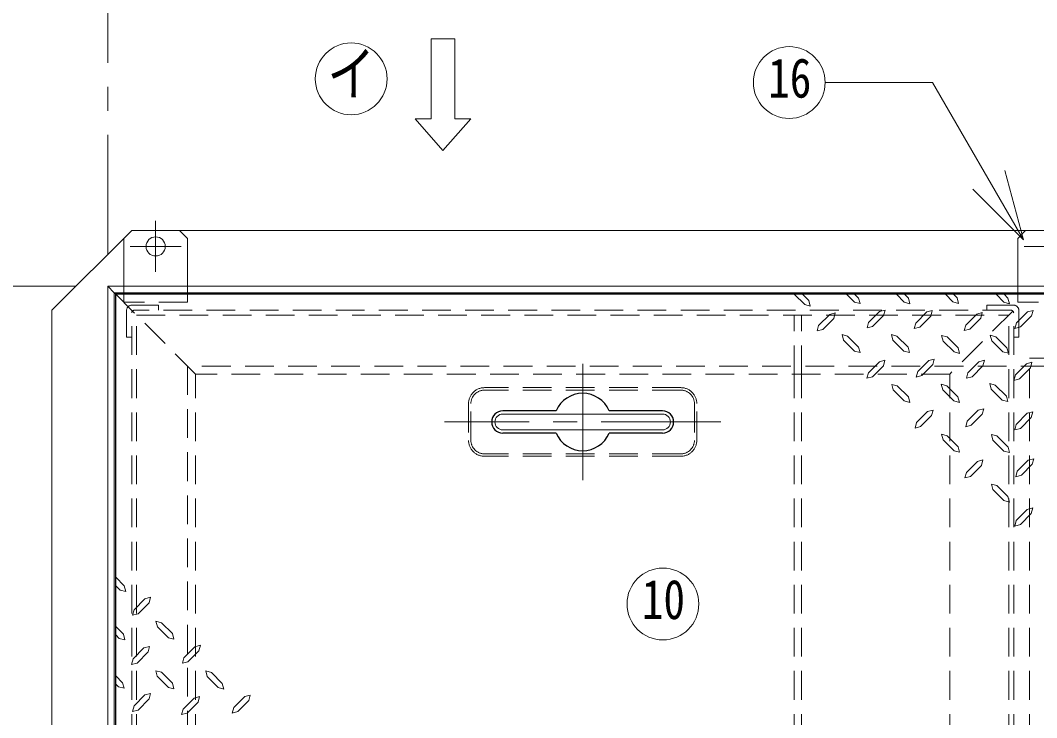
# Model space of a CAD drawing. Units: millimetres at full size, sheet at 1:15; details may follow other scales. Extents: x -3184 to 2891, y -2037 to 2178.
# Drawn here: x -2366 to -1730, y 1283 to 1720 of the extents above; entities that cross this region are included whole.
import ezdxf
from ezdxf.enums import TextEntityAlignment as Align

# ---------------------------------------------------------------- set-up
doc = ezdxf.new("R2010")
doc.units = ezdxf.units.MM
doc.header["$LTSCALE"] = 15
doc.linetypes.add('CHAIN1', pattern=[8, 5, -1, 1, -1])
doc.linetypes.add('DASHED1', pattern=[1.8, 1.2, -0.6])
doc.layers.add('0-0', color=4, linetype='Continuous', lineweight=9)
doc.styles.add('ＭＳ ゴシック', font='')
doc.styles.get('ＭＳ ゴシック').set_extended_font_data('MS Gothic')

msp = doc.modelspace()

# ---------------------------------------------------------------- linework, layer by layer
at = {"layer": '0-0', "linetype": 'CHAIN1'}
for p, q in [((-2311.7, 1572.87), (-2311.7, 1852.87)), ((-2281.7, 1593.87), (-2281.7, 1561.87)), ((-2297.7, 1577.87), (-2265.7, 1577.87)), ((-1737.7, 1577.87), (-1705.7, 1577.87)), ((-2331.7, 1552.87), (-2771.7, 1552.87)), ((-2014.2, 1504.37), (-2014.2, 1431.37)), ((-1927.7, 1467.87), (-2100.7, 1467.87))]:
    msp.add_line(p, q, dxfattribs=at)
at = {"layer": '0-0', "color": 7, "lineweight": 18}
for p, q in [((-2094.2, 1707.87), (-2109.2, 1707.87)), ((-2109.2, 1657.87), (-2109.2, 1707.87)), ((-2094.2, 1657.87), (-2094.2, 1707.87)), ((-1862.29, 1680.56), (-1795.01, 1680.56)), ((-1738.06, 1581.92), (-1795.01, 1680.56)), ((-2101.7, 1637.87), (-2119.2, 1657.87)), ((-2109.2, 1657.87), (-2119.2, 1657.87)), ((-2101.7, 1637.87), (-2084.2, 1657.87)), ((-2084.2, 1657.87), (-2094.2, 1657.87)), ((-1738.06, 1581.92), (-1749.71, 1625.39)), ((-1738.06, 1581.92), (-1769.88, 1613.74)), ((-2307.7, 1548.87), (-2311.7, 1552.87)), ((-1131.7, 1552.87), (-2311.7, 1552.87)), ((-2311.7, 1552.87), (-2311.7, 1212.87)), ((-1135.7, 1548.87), (-2307.7, 1548.87)), ((-2307.7, 1548.87), (-2307.7, 1212.87)), ((-1964.2, 1472.87), (-2064.2, 1472.87)), ((-1964.2, 1462.87), (-2064.2, 1462.87))]:
    msp.add_line(p, q, dxfattribs=at)
at = {"layer": '0-0'}
for p, q in [((-2296.7, 1587.87), (-2346.7, 1537.87)), ((-2296.7, 1587.87), (-1146.7, 1587.87)), ((-2261.7, 1582.87), (-2266.7, 1587.87)), ((-1736.7, 1587.87), (-1741.7, 1582.87)), ((-2301.7, 1582.87), (-2301.7, 1552.87)), ((-2261.7, 1582.87), (-2261.7, 1552.87)), ((-1741.7, 1582.87), (-1741.7, 1552.87)), ((-2307.7, 1548.87), (-2306.7, 1547.87)), ((-1881.71, 1547.87), (-1875.1, 1541.42)), ((-1848.85, 1547.87), (-1843.93, 1542.95)), ((-1817.68, 1547.87), (-1812.76, 1542.95)), ((-1786.87, 1547.87), (-1782.24, 1543.06)), ((-1781.91, 1547.87), (-1779.62, 1545.57)), ((-1755.23, 1547.87), (-1750.3, 1542.95)), ((-1750.19, 1547.87), (-1747.79, 1545.46)), ((-2346.7, 1537.87), (-2346.7, 1212.87)), ((-1866.46, 1528.29), (-1859.46, 1535.29)), ((-1859.46, 1535.29), (-1856.07, 1536.17)), ((-1856.07, 1536.17), (-1856.94, 1532.67)), ((-1835.18, 1530.15), (-1828.29, 1537.15)), ((-1832.55, 1527.64), (-1825.77, 1534.53)), ((-1828.29, 1537.15), (-1824.79, 1538.03)), ((-1824.79, 1538.03), (-1825.77, 1534.53)), ((-1805.54, 1529.82), (-1798.65, 1536.82)), ((-1798.65, 1536.82), (-1795.26, 1537.7)), ((-1795.26, 1537.7), (-1796.13, 1534.2)), ((-1774.26, 1528.51), (-1767.26, 1535.51)), ((-1742.43, 1529.93), (-1735.54, 1536.93)), ((-1866.46, 1528.29), (-1867.33, 1524.9)), ((-1863.83, 1525.78), (-1856.94, 1532.67)), ((-1835.18, 1530.15), (-1836.05, 1526.76)), ((-1805.54, 1529.82), (-1806.52, 1526.43)), ((-1803.02, 1527.31), (-1796.13, 1534.2)), ((-1774.26, 1528.51), (-1775.13, 1525.12)), ((-1771.63, 1525.99), (-1764.74, 1532.89)), ((-1742.43, 1529.93), (-1743.41, 1526.54)), ((-1739.91, 1527.42), (-1733.02, 1534.31)), ((-1863.83, 1525.78), (-1867.33, 1524.9)), ((-1848.3, 1521.73), (-1851.69, 1522.6)), ((-1850.82, 1519.1), (-1851.69, 1522.6)), ((-1848.3, 1521.73), (-1841.41, 1514.73)), ((-1832.55, 1527.64), (-1836.05, 1526.76)), ((-1817.35, 1521.73), (-1820.74, 1522.71)), ((-1819.87, 1519.21), (-1820.74, 1522.71)), ((-1817.35, 1521.73), (-1810.35, 1514.84)), ((-1803.02, 1527.31), (-1806.52, 1526.43)), ((-1788.37, 1518.56), (-1789.35, 1522.06)), ((-1785.85, 1521.18), (-1789.35, 1522.06)), ((-1771.63, 1525.99), (-1775.13, 1525.12)), ((-1755.33, 1521.29), (-1758.83, 1522.28)), ((-1757.85, 1518.78), (-1758.83, 1522.28)), ((-1739.91, 1527.42), (-1743.41, 1526.54)), ((-1850.82, 1519.1), (-1843.93, 1512.21)), ((-1819.87, 1519.21), (-1812.98, 1512.32)), ((-1788.37, 1518.56), (-1781.58, 1511.78)), ((-1785.85, 1521.18), (-1778.96, 1514.29)), ((-1757.85, 1518.78), (-1750.96, 1511.89)), ((-1755.33, 1521.29), (-1748.44, 1514.4)), ((-1835.18, 1498.65), (-1828.29, 1505.65)), ((-1832.66, 1496.14), (-1825.77, 1503.03)), ((-1801.82, 1496.9), (-1794.93, 1503.79)), ((-1794.05, 1507.29), (-1794.93, 1503.79)), ((-1772.83, 1498.65), (-1765.94, 1505.65)), ((-1770.21, 1496.14), (-1763.43, 1503.03)), ((-1743.08, 1497.45), (-1736.19, 1504.34)), ((-1736.19, 1504.34), (-1732.8, 1505.32)), ((-1732.8, 1505.32), (-1733.68, 1501.82)), ((-1835.18, 1498.65), (-1836.16, 1495.26)), ((-1804.33, 1499.42), (-1805.32, 1495.92)), ((-1801.82, 1496.9), (-1805.32, 1495.92)), ((-1772.83, 1498.65), (-1773.71, 1495.26)), ((-1743.08, 1497.45), (-1744.07, 1493.95)), ((-1740.57, 1494.93), (-1733.68, 1501.82)), ((-1832.66, 1496.14), (-1836.16, 1495.26)), ((-1819.65, 1487.93), (-1820.52, 1491.43)), ((-1817.13, 1490.45), (-1820.52, 1491.43)), ((-1817.13, 1490.45), (-1810.13, 1483.56)), ((-1788.58, 1488.04), (-1789.57, 1491.54)), ((-1786.07, 1490.56), (-1789.57, 1491.54)), ((-1786.07, 1490.56), (-1779.18, 1483.67)), ((-1770.21, 1496.14), (-1773.71, 1495.26)), ((-1758.29, 1488.48), (-1759.16, 1491.98)), ((-1755.77, 1490.99), (-1759.16, 1491.98)), ((-1755.77, 1490.99), (-1748.77, 1484.1)), ((-1740.57, 1494.93), (-1744.07, 1493.95)), ((-1819.65, 1487.93), (-1812.76, 1481.04)), ((-1788.58, 1488.04), (-1781.69, 1481.15)), ((-1758.29, 1488.48), (-1751.4, 1481.59)), ((-1804.99, 1467.48), (-1798.1, 1474.37)), ((-1802.48, 1464.96), (-1795.58, 1471.85)), ((-1798.1, 1474.37), (-1794.71, 1475.35)), ((-1794.71, 1475.35), (-1795.58, 1471.85)), ((-1773.27, 1468.35), (-1766.38, 1475.24)), ((-1770.76, 1465.84), (-1763.87, 1472.73)), ((-1766.38, 1475.24), (-1762.88, 1476.12)), ((-1762.88, 1476.12), (-1763.87, 1472.73)), ((-1742.65, 1466.39), (-1735.76, 1473.39)), ((-1740.02, 1463.87), (-1733.24, 1470.76)), ((-1804.99, 1467.48), (-1805.98, 1463.98)), ((-1802.48, 1464.96), (-1805.98, 1463.98)), ((-1773.27, 1468.35), (-1774.26, 1464.85)), ((-1770.76, 1465.84), (-1774.26, 1464.85)), ((-1742.65, 1466.39), (-1743.52, 1462.99)), ((-1785.85, 1459.28), (-1789.35, 1460.26)), ((-1788.37, 1456.76), (-1789.35, 1460.26)), ((-1785.85, 1459.28), (-1778.96, 1452.39)), ((-1757.19, 1456.54), (-1758.07, 1460.04)), ((-1754.68, 1459.17), (-1758.07, 1460.04)), ((-1754.68, 1459.17), (-1747.68, 1452.17)), ((-1740.02, 1463.87), (-1743.52, 1462.99)), ((-1788.37, 1456.76), (-1781.58, 1449.87)), ((-1757.19, 1456.54), (-1750.3, 1449.65)), ((-1773.82, 1436.31), (-1766.93, 1443.2)), ((-1771.3, 1433.79), (-1764.41, 1440.68)), ((-1766.93, 1443.2), (-1763.43, 1444.07)), ((-1763.43, 1444.07), (-1764.41, 1440.68)), ((-1741.99, 1436.96), (-1735.1, 1443.96)), ((-1739.37, 1434.45), (-1732.58, 1441.34)), ((-1735.1, 1443.96), (-1731.6, 1444.84)), ((-1731.6, 1444.84), (-1732.58, 1441.34)), ((-1773.82, 1436.31), (-1774.8, 1432.81)), ((-1771.3, 1433.79), (-1774.8, 1432.81)), ((-1741.99, 1436.96), (-1742.87, 1433.57)), ((-1739.37, 1434.45), (-1742.87, 1433.57)), ((-1757.19, 1425.48), (-1758.18, 1428.98)), ((-1754.68, 1428.1), (-1758.18, 1428.98)), ((-1754.68, 1428.1), (-1747.79, 1421.21)), ((-1757.19, 1425.48), (-1750.3, 1418.7)), ((-1742.65, 1406.12), (-1735.76, 1413.01)), ((-1740.02, 1403.6), (-1733.24, 1410.49)), ((-1742.65, 1406.12), (-1743.52, 1402.62)), ((-1740.02, 1403.6), (-1743.52, 1402.62)), ((-2301.4, 1365.12), (-2306.7, 1370.64)), ((-2303.91, 1362.49), (-2306.7, 1365.28)), ((-2301.4, 1365.12), (-2300.41, 1361.62)), ((-2303.91, 1362.49), (-2300.41, 1361.62)), ((-2288.38, 1357.14), (-2295.16, 1350.24)), ((-2288.38, 1357.14), (-2284.88, 1358.12)), ((-2285.76, 1354.62), (-2284.88, 1358.12)), ((-2296.15, 1346.74), (-2295.16, 1350.24)), ((-2285.76, 1354.62), (-2292.65, 1347.73)), ((-2292.65, 1347.73), (-2296.15, 1346.74)), ((-2301.94, 1334.82), (-2306.7, 1339.77)), ((-2281.6, 1343.03), (-2278.1, 1342.04)), ((-2280.62, 1339.53), (-2281.6, 1343.03)), ((-2273.73, 1332.64), (-2280.62, 1339.53)), ((-2271.21, 1335.26), (-2278.1, 1342.04)), ((-2304.46, 1332.2), (-2306.7, 1334.44)), ((-2304.46, 1332.2), (-2300.96, 1331.32)), ((-2301.94, 1334.82), (-2300.96, 1331.32)), ((-2273.73, 1332.64), (-2270.23, 1331.76)), ((-2271.21, 1335.26), (-2270.23, 1331.76)), ((-2289.04, 1326.29), (-2295.82, 1319.4)), ((-2289.04, 1326.29), (-2285.54, 1327.17)), ((-2286.41, 1323.78), (-2285.54, 1327.17)), ((-2257.1, 1326.95), (-2263.99, 1320.06)), ((-2254.58, 1324.43), (-2261.48, 1317.54)), ((-2257.1, 1326.95), (-2253.6, 1327.93)), ((-2254.58, 1324.43), (-2253.6, 1327.93)), ((-2296.8, 1315.9), (-2295.82, 1319.4)), ((-2286.41, 1323.78), (-2293.3, 1316.78)), ((-2293.3, 1316.78), (-2296.8, 1315.9)), ((-2281.6, 1311.96), (-2278.1, 1311.09)), ((-2280.73, 1308.57), (-2281.6, 1311.96)), ((-2250.32, 1311.85), (-2246.82, 1310.87)), ((-2249.44, 1308.35), (-2250.32, 1311.85)), ((-2302.38, 1304.53), (-2306.7, 1308.85)), ((-2273.73, 1301.57), (-2280.73, 1308.57)), ((-2271.21, 1304.2), (-2278.1, 1311.09)), ((-2242.55, 1301.46), (-2249.44, 1308.35)), ((-2240.04, 1303.98), (-2246.82, 1310.87)), ((-2305.01, 1301.9), (-2306.7, 1303.6)), ((-2305.01, 1301.9), (-2301.51, 1301.03)), ((-2302.38, 1304.53), (-2301.51, 1301.03)), ((-2273.73, 1301.57), (-2270.33, 1300.7)), ((-2271.21, 1304.2), (-2270.33, 1300.7)), ((-2242.55, 1301.46), (-2239.05, 1300.48)), ((-2240.04, 1303.98), (-2239.05, 1300.48)), ((-2288.38, 1296.87), (-2295.16, 1289.98)), ((-2285.76, 1294.35), (-2292.65, 1287.35)), ((-2288.38, 1296.87), (-2284.88, 1297.74)), ((-2285.76, 1294.35), (-2284.88, 1297.74)), ((-2257.65, 1294.9), (-2264.54, 1288.01)), ((-2257.65, 1294.9), (-2254.15, 1295.89)), ((-2255.13, 1292.39), (-2254.15, 1295.89)), ((-2225.93, 1295.78), (-2232.82, 1288.89)), ((-2225.93, 1295.78), (-2222.43, 1296.76)), ((-2223.41, 1293.26), (-2222.43, 1296.76)), ((-2296.15, 1286.48), (-2295.16, 1289.98)), ((-2292.65, 1287.35), (-2296.15, 1286.48)), ((-2255.13, 1292.39), (-2262.02, 1285.49))]:
    msp.add_line(p, q, dxfattribs=at)
at = {"layer": '0-0', "linetype": 'DASHED1'}
for p, q in [((-2296.23, 1537.4), (-2306.7, 1547.87)), ((-2301.7, 1552.87), (-2301.7, 1542.87)), ((-2261.7, 1552.87), (-2261.7, 1542.87)), ((-1741.7, 1552.87), (-1741.7, 1542.87)), ((-2261.7, 1542.87), (-2301.7, 1542.87)), ((-2296.7, 1541.07), (-2279.9, 1541.07)), ((-2279.9, 1541.07), (-2279.9, 1537.87)), ((-1701.7, 1542.87), (-1741.7, 1542.87)), ((-2299.9, 1537.87), (-2299.9, 1521.07)), ((-2293.7, 1534.87), (-1747.2, 1534.87)), ((-2293.7, 1212.87), (-2293.7, 1534.87)), ((-1881.7, 1497.87), (-1881.7, 1534.87)), ((-1877.2, 1497.87), (-1877.2, 1534.87)), ((-1747.2, 1212.87), (-1747.2, 1534.87)), ((-1741, 1537.87), (-1741, 1521.07)), ((-2296.7, 1521.07), (-2299.9, 1521.07)), ((-1744.2, 1521.07), (-1741, 1521.07)), ((-1181.7, 1502.87), (-2261.7, 1502.87)), ((-2261.7, 1502.87), (-2261.7, 1212.87))]:
    msp.add_line(p, q, dxfattribs=at)
at = {"layer": '0-0', "color": 5, "lineweight": 25}
for p, q in [((-1136.7, 1547.87), (-2306.7, 1547.87)), ((-2306.7, 1212.87), (-2306.7, 1547.87)), ((-2030.79, 1474.87), (-2064.2, 1474.87)), ((-1964.2, 1474.87), (-1997.62, 1474.87)), ((-2030.79, 1460.87), (-2064.2, 1460.87)), ((-1964.2, 1460.87), (-1997.62, 1460.87))]:
    msp.add_line(p, q, dxfattribs=at)
at = {"layer": '0-0', "color": 7, "linetype": 'DASHED1', "lineweight": 18}
for p, q in [((-2296.7, 1212.87), (-2296.7, 1536.27)), ((-2256.7, 1497.87), (-2296.23, 1537.4)), ((-1745.8, 1537.87), (-2295.1, 1537.87)), ((-1744.2, 1212.87), (-1744.2, 1536.27)), ((-1734.2, 1507.87), (-1709.2, 1507.87)), ((-1734.2, 1212.87), (-1734.2, 1507.87)), ((-2256.7, 1212.87), (-2256.7, 1497.87)), ((-1881.7, 1212.87), (-1881.7, 1497.87)), ((-1877.2, 1212.87), (-1877.2, 1497.87)), ((-1784.2, 1212.87), (-1784.2, 1497.87)), ((-1952.7, 1489.37), (-2075.7, 1489.37)), ((-1952.7, 1487.87), (-2075.7, 1487.87)), ((-2085.7, 1479.37), (-2085.7, 1456.37)), ((-2084.2, 1456.37), (-2084.2, 1479.37)), ((-1944.2, 1479.37), (-1944.2, 1456.37)), ((-1942.7, 1456.37), (-1942.7, 1479.37)), ((-1952.7, 1447.87), (-2075.7, 1447.87)), ((-1952.7, 1446.37), (-2075.7, 1446.37))]:
    msp.add_line(p, q, dxfattribs=at)
at = {"layer": '0-0'}
for points in [[(-1876.52, 1547.87), (-1872.58, 1543.93), (-1871.6, 1540.43), (-1875.1, 1541.42)], [(-1843.82, 1547.87), (-1841.41, 1545.46), (-1840.43, 1542.07), (-1843.93, 1542.95)], [(-1812.54, 1547.87), (-1810.13, 1545.46), (-1809.26, 1541.96), (-1812.76, 1542.95)], [(-1779.62, 1545.57), (-1778.74, 1542.18), (-1782.24, 1543.06)], [(-1747.79, 1545.46), (-1746.8, 1541.96), (-1750.3, 1542.95)], [(-1767.26, 1535.51), (-1763.87, 1536.39), (-1764.74, 1532.89)], [(-1735.54, 1536.93), (-1732.04, 1537.81), (-1733.02, 1534.31)], [(-1841.41, 1514.73), (-1840.43, 1511.34), (-1843.93, 1512.21)], [(-1810.35, 1514.84), (-1809.48, 1511.45), (-1812.98, 1512.32)], [(-1778.96, 1514.29), (-1778.08, 1510.79), (-1781.58, 1511.78)], [(-1748.44, 1514.4), (-1747.46, 1511.01), (-1750.96, 1511.89)], [(-1828.29, 1505.65), (-1824.9, 1506.53), (-1825.77, 1503.03)], [(-1804.33, 1499.42), (-1797.44, 1506.31), (-1794.05, 1507.29)], [(-1765.94, 1505.65), (-1762.44, 1506.53), (-1763.43, 1503.03)], [(-1810.13, 1483.56), (-1809.26, 1480.17), (-1812.76, 1481.04)], [(-1779.18, 1483.67), (-1778.19, 1480.17), (-1781.69, 1481.15)], [(-1748.77, 1484.1), (-1747.9, 1480.6), (-1751.4, 1481.59)], [(-1735.76, 1473.39), (-1732.26, 1474.26), (-1733.24, 1470.76)], [(-1778.96, 1452.39), (-1778.08, 1448.89), (-1781.58, 1449.87)], [(-1747.68, 1452.17), (-1746.8, 1448.78), (-1750.3, 1449.65)], [(-1747.79, 1421.21), (-1746.8, 1417.71), (-1750.3, 1418.7)], [(-1735.76, 1413.01), (-1732.26, 1413.99), (-1733.24, 1410.49)], [(-2261.48, 1317.54), (-2264.98, 1316.67), (-2263.99, 1320.06)], [(-2223.41, 1293.26), (-2230.3, 1286.37), (-2233.69, 1285.39), (-2232.82, 1288.89)], [(-2262.02, 1285.49), (-2265.52, 1284.62), (-2264.54, 1288.01)]]:
    msp.add_lwpolyline(points, dxfattribs=at)
at = {"layer": '0-0', "linetype": 'DASHED1'}
msp.add_lwpolyline([(-1744.2, 1541.07), (-1761, 1541.07), (-1761, 1537.87)], dxfattribs=at)
at = {"layer": '0-0', "color": 7, "linetype": 'DASHED1', "lineweight": 18}
msp.add_lwpolyline([(-1744.67, 1537.4), (-1784.2, 1497.87), (-2256.7, 1497.87)], dxfattribs=at)
at = {"layer": '0-0', "color": 7, "lineweight": 18}
for centre in [(-2159.2, 1682.87), (-1884.79, 1680.56), (-1963.93, 1353.83)]:
    msp.add_circle(centre, 22.5, dxfattribs=at)
at = {"layer": '0-0'}
msp.add_circle((-2281.7, 1577.87), 6, dxfattribs=at)
at = {"layer": '0-0', "linetype": 'DASHED1'}
for centre, start, end in [((-2296.7, 1537.87), 90, 180), ((-1744.2, 1537.87), 0, 90)]:
    msp.add_arc(centre, 3.2, start, end, dxfattribs=at)
at = {"layer": '0-0', "color": 7, "linetype": 'DASHED1', "lineweight": 18}
for centre, radius, start, end in [((-2295.1, 1536.27), 1.6, 90, 180), ((-1745.8, 1536.27), 1.6, 0, 90), ((-2075.7, 1479.37), 10, 90, 180), ((-2075.7, 1479.37), 8.5, 90, 180), ((-1952.7, 1479.37), 10, 0, 90), ((-1952.7, 1479.37), 8.5, 0, 90), ((-2075.7, 1456.37), 10, 180, 270), ((-2075.7, 1456.37), 8.5, 180, 270), ((-1952.7, 1456.37), 10, 270, 0), ((-1952.7, 1456.37), 8.5, 270, 0)]:
    msp.add_arc(centre, radius, start, end, dxfattribs=at)
at = {"layer": '0-0', "color": 5, "lineweight": 25}
for centre, radius, start, end in [((-2014.2, 1467.87), 18, 22.88538, 157.11462), ((-2064.2, 1467.87), 7, 90, 270), ((-1964.2, 1467.87), 7, 270, 90), ((-2014.2, 1467.87), 18, 202.88538, 337.11462)]:
    msp.add_arc(centre, radius, start, end, dxfattribs=at)
at = {"layer": '0-0', "color": 7, "lineweight": 18}
for centre, start, end in [((-2064.2, 1467.87), 90, 270), ((-1964.2, 1467.87), 270, 90)]:
    msp.add_arc(centre, 5, start, end, dxfattribs=at)

# ---------------------------------------------------------------- texts
at = {"layer": '0-0', "color": 7, "style": 'ＭＳ ゴシック', "width": 0.8}
for s, height, p in [('イ', 27.49, (-2174.2, 1664.12)), ('16', 24.74, (-1897.92, 1663.68)), ('10', 24.74, (-1977.05, 1336.95))]:
    msp.add_text(s, height=height, dxfattribs=at).set_placement(p, align=Align.BOTTOM_LEFT)

doc.saveas('drawing.dxf')
